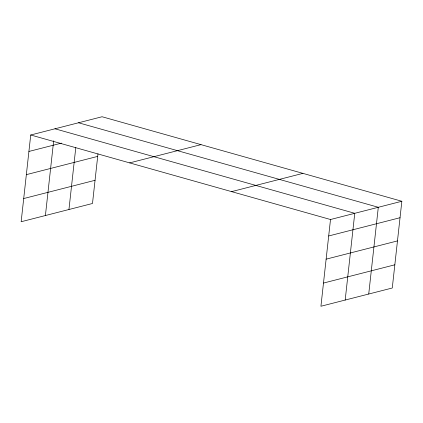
<?xml version="1.0" encoding="UTF-8"?>
<svg xmlns="http://www.w3.org/2000/svg" width="423" height="423" viewBox="0 0 423 423"><rect width="100%" height="100%" fill="white"/><g stroke="black" fill="none" stroke-linecap="round" stroke-linejoin="round"><path stroke-width="0.63" d="M401.85 201.263L330.506 219.516L320.925 306.252L392.274 288.005L401.85 201.263L102.075 116.748L30.726 134.995L21.15 221.737L92.494 203.484L97.977 153.819M45.409 215.529L53.658 140.817M68.954 209.507L75.786 147.601M345.184 300.05L354.76 213.308L54.985 128.793M368.729 294.027L378.305 207.286L78.53 122.77M28.907 151.455L61.441 143.133M26.348 174.646L97.697 156.394M129.655 162.887L200.999 144.64M23.709 198.546L95.059 180.293M231.577 191.624L302.926 173.372M328.687 235.971L400.031 217.718M326.128 259.162L397.472 240.914M323.489 283.061L394.833 264.809M30.726 134.995L330.506 219.516"/></g></svg>
